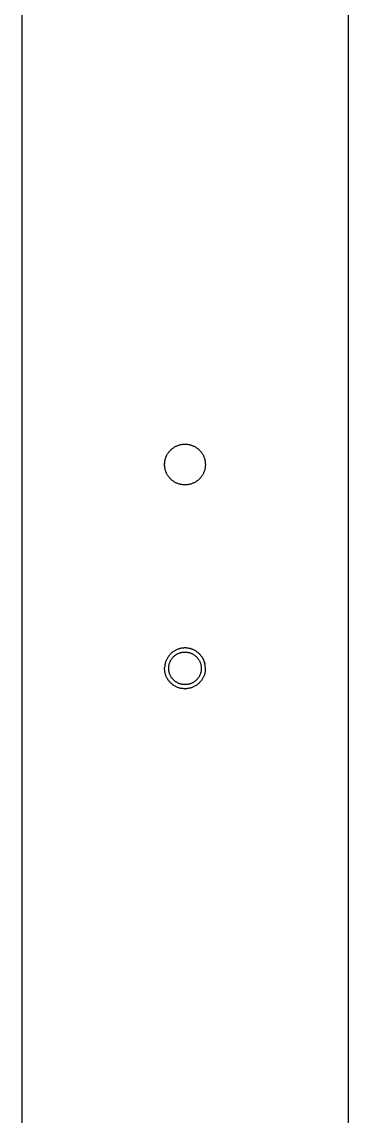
# Model space of a CAD drawing. Header units: millimetres. Extents: x -1656 to 3995, y -637 to 3312.
# Drawn here: x -763.7 to -683.7, y 2088.9 to 2357.3 of the extents above; entities that cross this region are included whole.
import ezdxf

# ---------------------------------------------------------------- set-up
doc = ezdxf.new("R2010")
doc.units = ezdxf.units.MM
doc.header["$MEASUREMENT"] = 0
doc.layers.add('Utwórz2D linie widoczne', color=7, linetype='Continuous', true_color=0x000000)

msp = doc.modelspace()

# ---------------------------------------------------------------- linework, layer by layer
at = {"layer": 'Utwórz2D linie widoczne'}
for p, q in [((-763.73, 2622.74), (-763.73, 1627.74)), ((-683.73, 2622.74), (-683.73, 1627.74)), ((-683.72, 2622.74), (-683.72, 1627.74)), ((-727.58, 2251.92), (-727.47, 2252.05)), ((-727.58, 2251.92), (-727.47, 2252.05)), ((-727.47, 2252.05), (-727.35, 2252.18)), ((-727.47, 2252.05), (-727.35, 2252.18)), ((-727.35, 2252.18), (-727.23, 2252.3)), ((-727.35, 2252.18), (-727.23, 2252.3)), ((-727.23, 2252.3), (-727.1, 2252.42)), ((-727.23, 2252.3), (-727.11, 2252.42)), ((-727.11, 2252.42), (-726.98, 2252.54)), ((-727.1, 2252.42), (-726.97, 2252.54)), ((-726.98, 2252.54), (-726.85, 2252.65)), ((-726.97, 2252.54), (-726.84, 2252.65)), ((-726.85, 2252.65), (-726.71, 2252.75)), ((-726.84, 2252.65), (-726.7, 2252.75)), ((-726.71, 2252.75), (-726.57, 2252.85)), ((-726.7, 2252.75), (-726.56, 2252.85)), ((-726.57, 2252.85), (-726.42, 2252.95)), ((-726.56, 2252.85), (-726.42, 2252.95)), ((-726.42, 2252.95), (-726.27, 2253.04)), ((-726.42, 2252.95), (-726.28, 2253.04)), ((-726.28, 2253.04), (-726.13, 2253.12)), ((-726.27, 2253.04), (-726.12, 2253.12)), ((-726.13, 2253.12), (-725.97, 2253.2)), ((-726.12, 2253.12), (-725.97, 2253.2)), ((-725.97, 2253.2), (-725.81, 2253.28)), ((-725.97, 2253.2), (-725.82, 2253.28)), ((-725.82, 2253.28), (-725.66, 2253.35)), ((-725.81, 2253.28), (-725.66, 2253.35)), ((-725.66, 2253.35), (-725.5, 2253.41)), ((-725.66, 2253.35), (-725.5, 2253.41)), ((-725.5, 2253.41), (-725.33, 2253.47)), ((-725.5, 2253.41), (-725.34, 2253.47)), ((-725.34, 2253.47), (-725.17, 2253.52)), ((-725.17, 2253.52), (-725.01, 2253.57)), ((-725.01, 2253.57), (-724.84, 2253.61)), ((-724.84, 2253.61), (-724.67, 2253.65)), ((-724.67, 2253.65), (-724.5, 2253.68)), ((-724.5, 2253.68), (-724.33, 2253.7)), ((-724.33, 2253.7), (-724.16, 2253.72)), ((-724.16, 2253.72), (-723.99, 2253.73)), ((-723.99, 2253.73), (-723.81, 2253.74)), ((-723.81, 2253.74), (-723.64, 2253.74)), ((-723.64, 2253.74), (-723.47, 2253.73)), ((-723.47, 2253.73), (-723.3, 2253.72)), ((-723.3, 2253.72), (-723.13, 2253.7)), ((-723.13, 2253.7), (-722.95, 2253.68)), ((-722.95, 2253.68), (-722.78, 2253.65)), ((-722.78, 2253.65), (-722.62, 2253.61)), ((-722.62, 2253.61), (-722.45, 2253.57)), ((-722.45, 2253.57), (-722.28, 2253.52)), ((-722.28, 2253.52), (-722.12, 2253.47)), ((-722.12, 2253.47), (-721.95, 2253.41)), ((-721.95, 2253.41), (-721.79, 2253.35)), ((-721.79, 2253.35), (-721.64, 2253.28)), ((-721.64, 2253.28), (-721.48, 2253.2)), ((-721.48, 2253.2), (-721.33, 2253.12)), ((-721.33, 2253.12), (-721.18, 2253.04)), ((-721.18, 2253.04), (-721.03, 2252.95)), ((-721.03, 2252.95), (-720.89, 2252.85)), ((-720.89, 2252.85), (-720.75, 2252.75)), ((-720.75, 2252.75), (-720.61, 2252.65)), ((-720.61, 2252.65), (-720.48, 2252.54)), ((-720.48, 2252.54), (-720.35, 2252.42)), ((-720.35, 2252.42), (-720.22, 2252.3)), ((-720.22, 2252.3), (-720.1, 2252.18)), ((-720.1, 2252.18), (-719.99, 2252.05)), ((-719.99, 2252.05), (-719.87, 2251.92)), ((-728.7, 2249.25), (-728.68, 2249.43)), ((-728.7, 2249.25), (-728.68, 2249.43)), ((-728.68, 2249.43), (-728.65, 2249.6)), ((-728.68, 2249.43), (-728.65, 2249.6)), ((-728.65, 2249.6), (-728.62, 2249.77)), ((-728.65, 2249.6), (-728.62, 2249.77)), ((-728.62, 2249.77), (-728.58, 2249.93)), ((-728.62, 2249.77), (-728.58, 2249.93)), ((-728.58, 2249.93), (-728.54, 2250.1)), ((-728.58, 2249.93), (-728.54, 2250.1)), ((-728.54, 2250.1), (-728.49, 2250.27)), ((-728.54, 2250.1), (-728.49, 2250.27)), ((-728.49, 2250.27), (-728.43, 2250.43)), ((-728.49, 2250.27), (-728.43, 2250.43)), ((-728.43, 2250.43), (-728.37, 2250.59)), ((-728.43, 2250.43), (-728.37, 2250.59)), ((-728.37, 2250.59), (-728.3, 2250.75)), ((-728.37, 2250.59), (-728.31, 2250.75)), ((-728.31, 2250.75), (-728.23, 2250.91)), ((-728.3, 2250.75), (-728.23, 2250.91)), ((-728.23, 2250.91), (-728.15, 2251.06)), ((-728.23, 2250.91), (-728.16, 2251.06)), ((-728.16, 2251.06), (-728.07, 2251.21)), ((-728.15, 2251.06), (-728.07, 2251.21)), ((-728.07, 2251.21), (-727.98, 2251.36)), ((-728.07, 2251.21), (-727.98, 2251.36)), ((-727.98, 2251.36), (-727.89, 2251.51)), ((-727.98, 2251.36), (-727.89, 2251.51)), ((-727.89, 2251.51), (-727.79, 2251.65)), ((-727.89, 2251.51), (-727.79, 2251.65)), ((-727.79, 2251.65), (-727.69, 2251.79)), ((-727.79, 2251.65), (-727.69, 2251.79)), ((-727.69, 2251.79), (-727.58, 2251.92)), ((-727.69, 2251.79), (-727.58, 2251.92)), ((-719.87, 2251.92), (-719.77, 2251.79)), ((-719.77, 2251.79), (-719.66, 2251.65)), ((-719.66, 2251.65), (-719.56, 2251.51)), ((-719.56, 2251.51), (-719.47, 2251.36)), ((-719.47, 2251.36), (-719.38, 2251.21)), ((-719.38, 2251.21), (-719.3, 2251.06)), ((-719.3, 2251.06), (-719.22, 2250.91)), ((-719.22, 2250.91), (-719.15, 2250.75)), ((-719.15, 2250.75), (-719.08, 2250.59)), ((-719.08, 2250.59), (-719.02, 2250.43)), ((-719.02, 2250.43), (-718.97, 2250.27)), ((-718.97, 2250.27), (-718.92, 2250.1)), ((-718.92, 2250.1), (-718.87, 2249.93)), ((-718.87, 2249.93), (-718.83, 2249.77)), ((-718.83, 2249.77), (-718.8, 2249.6)), ((-718.8, 2249.6), (-718.78, 2249.43)), ((-718.78, 2249.43), (-718.75, 2249.25)), ((-728.73, 2248.91), (-728.72, 2249.08)), ((-728.73, 2248.74), (-728.73, 2248.91)), ((-728.73, 2248.56), (-728.73, 2248.74)), ((-728.72, 2248.39), (-728.73, 2248.56)), ((-728.72, 2249.08), (-728.7, 2249.25)), ((-728.72, 2248.91), (-728.71, 2249.08)), ((-728.72, 2248.74), (-728.72, 2248.91)), ((-728.72, 2248.56), (-728.72, 2248.74)), ((-728.71, 2248.39), (-728.72, 2248.56)), ((-728.7, 2248.22), (-728.72, 2248.39)), ((-728.71, 2249.08), (-728.7, 2249.25)), ((-728.7, 2248.22), (-728.71, 2248.39)), ((-728.68, 2248.05), (-728.7, 2248.22)), ((-728.68, 2248.05), (-728.7, 2248.22)), ((-728.65, 2247.88), (-728.68, 2248.05)), ((-728.65, 2247.88), (-728.68, 2248.05)), ((-728.62, 2247.71), (-728.65, 2247.88)), ((-728.62, 2247.71), (-728.65, 2247.88)), ((-728.58, 2247.54), (-728.62, 2247.71)), ((-728.58, 2247.54), (-728.62, 2247.71)), ((-728.54, 2247.37), (-728.58, 2247.54)), ((-728.54, 2247.37), (-728.58, 2247.54)), ((-728.49, 2247.21), (-728.54, 2247.37)), ((-728.49, 2247.21), (-728.54, 2247.37)), ((-728.43, 2247.04), (-728.49, 2247.21)), ((-728.43, 2247.04), (-728.49, 2247.21)), ((-728.37, 2246.88), (-728.43, 2247.04)), ((-728.37, 2246.88), (-728.43, 2247.04)), ((-728.31, 2246.72), (-728.37, 2246.88)), ((-728.3, 2246.72), (-728.37, 2246.88)), ((-728.23, 2246.57), (-728.31, 2246.72)), ((-728.23, 2246.57), (-728.3, 2246.72)), ((-719.15, 2246.72), (-719.22, 2246.57)), ((-719.08, 2246.88), (-719.15, 2246.72)), ((-719.02, 2247.04), (-719.08, 2246.88)), ((-718.97, 2247.21), (-719.02, 2247.04)), ((-718.92, 2247.37), (-718.97, 2247.21)), ((-718.87, 2247.54), (-718.92, 2247.37)), ((-718.83, 2247.71), (-718.87, 2247.54)), ((-718.8, 2247.88), (-718.83, 2247.71)), ((-718.78, 2248.05), (-718.8, 2247.88)), ((-718.75, 2248.22), (-718.78, 2248.05)), ((-718.75, 2249.25), (-718.74, 2249.08)), ((-718.74, 2248.39), (-718.75, 2248.22)), ((-718.74, 2249.08), (-718.73, 2248.91)), ((-718.73, 2248.56), (-718.74, 2248.39)), ((-718.73, 2248.91), (-718.73, 2248.74)), ((-718.73, 2248.74), (-718.73, 2248.56)), ((-728.16, 2246.41), (-728.23, 2246.57)), ((-728.15, 2246.41), (-728.23, 2246.57)), ((-728.07, 2246.26), (-728.16, 2246.41)), ((-728.07, 2246.26), (-728.15, 2246.41)), ((-727.98, 2246.11), (-728.07, 2246.26)), ((-727.98, 2246.11), (-728.07, 2246.26)), ((-727.89, 2245.97), (-727.98, 2246.11)), ((-727.89, 2245.97), (-727.98, 2246.11)), ((-727.79, 2245.83), (-727.89, 2245.97)), ((-727.79, 2245.83), (-727.89, 2245.97)), ((-727.69, 2245.69), (-727.79, 2245.83)), ((-727.69, 2245.69), (-727.79, 2245.83)), ((-727.58, 2245.55), (-727.69, 2245.69)), ((-727.58, 2245.55), (-727.69, 2245.69)), ((-727.47, 2245.42), (-727.58, 2245.55)), ((-727.47, 2245.42), (-727.58, 2245.55)), ((-727.35, 2245.29), (-727.47, 2245.42)), ((-727.35, 2245.29), (-727.47, 2245.42)), ((-727.23, 2245.17), (-727.35, 2245.29)), ((-727.23, 2245.17), (-727.35, 2245.29)), ((-727.11, 2245.05), (-727.23, 2245.17)), ((-727.11, 2245.05), (-727.23, 2245.17)), ((-726.98, 2244.94), (-727.11, 2245.05)), ((-726.98, 2244.94), (-727.11, 2245.05)), ((-726.85, 2244.83), (-726.98, 2244.94)), ((-726.84, 2244.83), (-726.98, 2244.94)), ((-726.71, 2244.72), (-726.85, 2244.83)), ((-726.71, 2244.72), (-726.84, 2244.83)), ((-726.57, 2244.62), (-726.71, 2244.72)), ((-726.57, 2244.62), (-726.71, 2244.72)), ((-726.42, 2244.53), (-726.57, 2244.62)), ((-726.42, 2244.53), (-726.57, 2244.62)), ((-726.28, 2244.44), (-726.42, 2244.53)), ((-726.28, 2244.44), (-726.42, 2244.53)), ((-726.13, 2244.35), (-726.28, 2244.44)), ((-726.13, 2244.35), (-726.28, 2244.44)), ((-725.97, 2244.27), (-726.13, 2244.35)), ((-725.97, 2244.27), (-726.13, 2244.35)), ((-725.82, 2244.2), (-725.97, 2244.27)), ((-725.82, 2244.2), (-725.97, 2244.27)), ((-725.66, 2244.13), (-725.82, 2244.2)), ((-725.66, 2244.13), (-725.82, 2244.2)), ((-725.5, 2244.06), (-725.66, 2244.13)), ((-725.5, 2244.06), (-725.66, 2244.13)), ((-725.34, 2244), (-725.5, 2244.06)), ((-725.34, 2244), (-725.5, 2244.06)), ((-725.17, 2243.95), (-725.34, 2244)), ((-722.12, 2244), (-722.28, 2243.95)), ((-721.95, 2244.06), (-722.12, 2244)), ((-721.79, 2244.13), (-721.95, 2244.06)), ((-721.64, 2244.2), (-721.79, 2244.13)), ((-721.48, 2244.27), (-721.64, 2244.2)), ((-721.33, 2244.35), (-721.48, 2244.27)), ((-721.18, 2244.44), (-721.33, 2244.35)), ((-721.03, 2244.53), (-721.18, 2244.44)), ((-720.89, 2244.62), (-721.03, 2244.53)), ((-720.75, 2244.72), (-720.89, 2244.62)), ((-720.61, 2244.83), (-720.75, 2244.72)), ((-720.48, 2244.94), (-720.61, 2244.83)), ((-720.35, 2245.05), (-720.48, 2244.94)), ((-720.22, 2245.17), (-720.35, 2245.05)), ((-720.1, 2245.29), (-720.22, 2245.17)), ((-719.99, 2245.42), (-720.1, 2245.29)), ((-719.87, 2245.55), (-719.99, 2245.42)), ((-719.77, 2245.69), (-719.87, 2245.55)), ((-719.66, 2245.83), (-719.77, 2245.69)), ((-719.56, 2245.97), (-719.66, 2245.83)), ((-719.47, 2246.11), (-719.56, 2245.97)), ((-719.38, 2246.26), (-719.47, 2246.11)), ((-719.3, 2246.41), (-719.38, 2246.26)), ((-719.22, 2246.57), (-719.3, 2246.41)), ((-725.01, 2243.9), (-725.17, 2243.95)), ((-724.84, 2243.86), (-725.01, 2243.9)), ((-724.67, 2243.83), (-724.84, 2243.86)), ((-724.5, 2243.8), (-724.67, 2243.83)), ((-724.33, 2243.77), (-724.5, 2243.8)), ((-724.16, 2243.76), (-724.33, 2243.77)), ((-723.99, 2243.74), (-724.16, 2243.76)), ((-723.81, 2243.74), (-723.99, 2243.74)), ((-723.64, 2243.74), (-723.81, 2243.74)), ((-723.47, 2243.74), (-723.64, 2243.74)), ((-723.3, 2243.76), (-723.47, 2243.74)), ((-723.13, 2243.77), (-723.3, 2243.76)), ((-722.95, 2243.8), (-723.13, 2243.77)), ((-722.78, 2243.83), (-722.95, 2243.8)), ((-722.62, 2243.86), (-722.78, 2243.83)), ((-722.45, 2243.9), (-722.62, 2243.86)), ((-722.28, 2243.95), (-722.45, 2243.9)), ((-724.12, 2203.72), (-724.29, 2203.71)), ((-723.94, 2203.73), (-724.12, 2203.72)), ((-723.77, 2203.74), (-723.94, 2203.73)), ((-723.6, 2203.74), (-723.77, 2203.74)), ((-723.43, 2203.73), (-723.6, 2203.74)), ((-723.26, 2203.71), (-723.43, 2203.73)), ((-728.14, 2201.1), (-728.21, 2200.94)), ((-728.05, 2201.25), (-728.14, 2201.1)), ((-727.96, 2201.4), (-728.05, 2201.25)), ((-727.87, 2201.54), (-727.96, 2201.4)), ((-727.77, 2201.68), (-727.87, 2201.54)), ((-727.66, 2201.82), (-727.77, 2201.68)), ((-727.56, 2201.95), (-727.66, 2201.82)), ((-727.44, 2202.08), (-727.56, 2201.95)), ((-727.33, 2202.21), (-727.44, 2202.08)), ((-727.2, 2202.33), (-727.33, 2202.21)), ((-727.08, 2202.45), (-727.2, 2202.33)), ((-726.95, 2202.56), (-727.08, 2202.45)), ((-727.04, 2200.98), (-726.96, 2201.09)), ((-726.96, 2201.09), (-726.88, 2201.2)), ((-726.81, 2202.67), (-726.95, 2202.56)), ((-726.88, 2201.2), (-726.79, 2201.31)), ((-726.67, 2202.78), (-726.81, 2202.67)), ((-726.79, 2201.31), (-726.7, 2201.41)), ((-726.7, 2201.41), (-726.61, 2201.52)), ((-726.53, 2202.88), (-726.67, 2202.78)), ((-726.61, 2201.52), (-726.51, 2201.61)), ((-726.39, 2202.97), (-726.53, 2202.88)), ((-726.51, 2201.61), (-726.41, 2201.71)), ((-726.41, 2201.71), (-726.3, 2201.8)), ((-726.24, 2203.06), (-726.39, 2202.97)), ((-726.3, 2201.8), (-726.2, 2201.89)), ((-726.09, 2203.14), (-726.24, 2203.06)), ((-726.2, 2201.89), (-726.09, 2201.97)), ((-725.94, 2203.22), (-726.09, 2203.14)), ((-726.09, 2201.97), (-725.97, 2202.05)), ((-725.97, 2202.05), (-725.86, 2202.12)), ((-725.78, 2203.3), (-725.94, 2203.22)), ((-725.86, 2202.12), (-725.74, 2202.19)), ((-725.62, 2203.36), (-725.78, 2203.3)), ((-725.74, 2202.19), (-725.62, 2202.26)), ((-725.46, 2203.43), (-725.62, 2203.36)), ((-725.62, 2202.26), (-725.5, 2202.33)), ((-725.5, 2202.33), (-725.37, 2202.38)), ((-725.3, 2203.48), (-725.46, 2203.43)), ((-725.37, 2202.38), (-725.24, 2202.44)), ((-725.13, 2203.54), (-725.3, 2203.48)), ((-725.24, 2202.44), (-725.12, 2202.49)), ((-724.97, 2203.58), (-725.13, 2203.54)), ((-725.12, 2202.49), (-724.98, 2202.53)), ((-725.01, 2203.57), (-725.1, 2203.54)), ((-724.9, 2203.6), (-724.99, 2203.58)), ((-724.98, 2202.53), (-724.85, 2202.58)), ((-724.8, 2203.62), (-724.97, 2203.58)), ((-724.78, 2203.63), (-724.87, 2203.6)), ((-724.85, 2202.58), (-724.72, 2202.61)), ((-724.63, 2203.65), (-724.8, 2203.62)), ((-724.72, 2202.61), (-724.59, 2202.64)), ((-724.46, 2203.68), (-724.63, 2203.65)), ((-724.59, 2202.64), (-724.45, 2202.67)), ((-724.29, 2203.71), (-724.46, 2203.68)), ((-724.45, 2202.67), (-724.31, 2202.69)), ((-724.31, 2202.69), (-724.18, 2202.71)), ((-724.18, 2202.71), (-724.04, 2202.72)), ((-724.04, 2202.72), (-723.9, 2202.73)), ((-723.9, 2202.73), (-723.76, 2202.74)), ((-723.76, 2202.74), (-723.63, 2202.74)), ((-723.63, 2202.74), (-723.49, 2202.73)), ((-723.49, 2202.73), (-723.35, 2202.72)), ((-723.35, 2202.72), (-723.21, 2202.7)), ((-723.08, 2203.69), (-723.26, 2203.71)), ((-723.21, 2202.7), (-723.08, 2202.68)), ((-722.91, 2203.67), (-723.08, 2203.69)), ((-723.08, 2202.68), (-722.94, 2202.66)), ((-722.94, 2202.66), (-722.81, 2202.63)), ((-722.74, 2203.64), (-722.91, 2203.67)), ((-722.81, 2202.63), (-722.67, 2202.59)), ((-722.57, 2203.6), (-722.74, 2203.64)), ((-722.67, 2202.59), (-722.54, 2202.56)), ((-722.49, 2203.58), (-722.59, 2203.6)), ((-722.41, 2203.56), (-722.57, 2203.6)), ((-722.54, 2202.56), (-722.41, 2202.51)), ((-722.24, 2203.51), (-722.41, 2203.56)), ((-722.41, 2202.51), (-722.28, 2202.46)), ((-722.28, 2202.46), (-722.15, 2202.41)), ((-722.08, 2203.46), (-722.24, 2203.51)), ((-722.15, 2202.41), (-722.02, 2202.36)), ((-721.92, 2203.4), (-722.08, 2203.46)), ((-722.02, 2202.36), (-721.9, 2202.29)), ((-721.76, 2203.33), (-721.92, 2203.4)), ((-721.9, 2202.29), (-721.78, 2202.23)), ((-721.78, 2202.23), (-721.66, 2202.16)), ((-721.6, 2203.26), (-721.76, 2203.33)), ((-721.66, 2202.16), (-721.54, 2202.09)), ((-721.44, 2203.18), (-721.6, 2203.26)), ((-721.54, 2202.09), (-721.43, 2202.01)), ((-721.29, 2203.1), (-721.44, 2203.18)), ((-721.43, 2202.01), (-721.32, 2201.93)), ((-721.32, 2201.93), (-721.21, 2201.84)), ((-721.14, 2203.02), (-721.29, 2203.1)), ((-721.21, 2201.84), (-721.1, 2201.75)), ((-721, 2202.92), (-721.14, 2203.02)), ((-721.1, 2201.75), (-721, 2201.66)), ((-720.85, 2202.83), (-721, 2202.92)), ((-721, 2201.66), (-720.9, 2201.57)), ((-720.9, 2201.57), (-720.8, 2201.47)), ((-720.71, 2202.73), (-720.85, 2202.83)), ((-720.8, 2201.47), (-720.71, 2201.36)), ((-720.58, 2202.62), (-720.71, 2202.73)), ((-720.71, 2201.36), (-720.62, 2201.26)), ((-720.62, 2201.26), (-720.54, 2201.15)), ((-720.45, 2202.51), (-720.58, 2202.62)), ((-720.54, 2201.15), (-720.46, 2201.04)), ((-720.46, 2201.04), (-720.38, 2200.92)), ((-720.32, 2202.39), (-720.45, 2202.51)), ((-720.19, 2202.27), (-720.32, 2202.39)), ((-720.07, 2202.15), (-720.19, 2202.27)), ((-719.96, 2202.02), (-720.07, 2202.15)), ((-719.85, 2201.89), (-719.96, 2202.02)), ((-719.74, 2201.75), (-719.85, 2201.89)), ((-719.64, 2201.61), (-719.74, 2201.75)), ((-719.54, 2201.47), (-719.64, 2201.61)), ((-719.64, 2201.61), (-719.54, 2201.48)), ((-719.54, 2201.48), (-719.46, 2201.33)), ((-719.45, 2201.32), (-719.54, 2201.47)), ((-719.46, 2201.33), (-719.37, 2201.19)), ((-719.36, 2201.17), (-719.45, 2201.32)), ((-719.37, 2201.19), (-719.29, 2201.04)), ((-719.28, 2201.02), (-719.36, 2201.17)), ((-719.29, 2201.04), (-719.22, 2200.89)), ((-728.73, 2198.78), (-728.72, 2198.95)), ((-728.73, 2198.61), (-728.73, 2198.78)), ((-728.72, 2198.43), (-728.73, 2198.61)), ((-728.71, 2199.12), (-728.72, 2198.95)), ((-728.71, 2198.26), (-728.72, 2198.43)), ((-728.7, 2199.3), (-728.71, 2199.12)), ((-728.68, 2199.47), (-728.7, 2199.3)), ((-728.65, 2199.64), (-728.68, 2199.47)), ((-728.61, 2199.81), (-728.65, 2199.64)), ((-728.57, 2199.97), (-728.61, 2199.81)), ((-728.53, 2200.14), (-728.57, 2199.97)), ((-728.48, 2200.31), (-728.53, 2200.14)), ((-728.42, 2200.47), (-728.48, 2200.31)), ((-728.36, 2200.63), (-728.42, 2200.47)), ((-728.29, 2200.79), (-728.36, 2200.63)), ((-728.21, 2200.94), (-728.29, 2200.79)), ((-727.73, 2198.77), (-727.72, 2198.91)), ((-727.73, 2198.63), (-727.73, 2198.77)), ((-727.72, 2198.49), (-727.73, 2198.63)), ((-727.72, 2199.05), (-727.7, 2199.18)), ((-727.72, 2198.91), (-727.72, 2199.05)), ((-727.71, 2198.36), (-727.72, 2198.49)), ((-727.7, 2198.22), (-727.71, 2198.36)), ((-727.7, 2199.18), (-727.69, 2199.32)), ((-727.69, 2199.32), (-727.66, 2199.46)), ((-727.66, 2199.46), (-727.64, 2199.59)), ((-727.64, 2199.59), (-727.6, 2199.73)), ((-727.6, 2199.73), (-727.57, 2199.86)), ((-727.57, 2199.86), (-727.53, 2199.99)), ((-727.53, 2199.99), (-727.48, 2200.12)), ((-727.48, 2200.12), (-727.43, 2200.25)), ((-727.43, 2200.25), (-727.38, 2200.38)), ((-727.38, 2200.38), (-727.32, 2200.5)), ((-727.32, 2200.5), (-727.25, 2200.63)), ((-727.25, 2200.63), (-727.19, 2200.75)), ((-727.19, 2200.75), (-727.12, 2200.86)), ((-727.12, 2200.86), (-727.04, 2200.98)), ((-720.38, 2200.92), (-720.31, 2200.81)), ((-720.31, 2200.81), (-720.24, 2200.69)), ((-720.24, 2200.69), (-720.17, 2200.57)), ((-720.17, 2200.57), (-720.11, 2200.44)), ((-720.11, 2200.44), (-720.05, 2200.32)), ((-720.05, 2200.32), (-720, 2200.19)), ((-720, 2200.19), (-719.95, 2200.06)), ((-719.95, 2200.06), (-719.91, 2199.93)), ((-719.91, 2199.93), (-719.87, 2199.79)), ((-719.87, 2199.79), (-719.84, 2199.66)), ((-719.84, 2199.66), (-719.81, 2199.53)), ((-719.81, 2199.53), (-719.78, 2199.39)), ((-719.78, 2199.39), (-719.76, 2199.25)), ((-719.76, 2199.25), (-719.75, 2199.12)), ((-719.75, 2199.12), (-719.74, 2198.98)), ((-719.74, 2198.43), (-719.75, 2198.29)), ((-719.74, 2198.98), (-719.73, 2198.84)), ((-719.73, 2198.56), (-719.74, 2198.43)), ((-719.73, 2198.84), (-719.73, 2198.7)), ((-719.73, 2198.7), (-719.73, 2198.56)), ((-719.21, 2200.87), (-719.28, 2201.02)), ((-719.22, 2200.89), (-719.15, 2200.74)), ((-719.13, 2200.71), (-719.21, 2200.87)), ((-719.15, 2200.74), (-719.08, 2200.59)), ((-719.07, 2200.55), (-719.13, 2200.71)), ((-719.08, 2200.59), (-719.02, 2200.43)), ((-719.01, 2200.39), (-719.07, 2200.55)), ((-719.02, 2200.43), (-718.97, 2200.27)), ((-718.96, 2200.22), (-719.01, 2200.39)), ((-718.97, 2200.27), (-718.92, 2200.11)), ((-718.91, 2200.06), (-718.96, 2200.22)), ((-718.92, 2200.11), (-718.88, 2199.95)), ((-718.86, 2199.89), (-718.91, 2200.06)), ((-718.88, 2199.95), (-718.84, 2199.79)), ((-718.83, 2199.72), (-718.86, 2199.89)), ((-718.8, 2199.55), (-718.83, 2199.72)), ((-718.77, 2199.38), (-718.8, 2199.55)), ((-718.75, 2199.21), (-718.77, 2199.38)), ((-718.74, 2198.35), (-718.76, 2198.18)), ((-718.74, 2199.04), (-718.75, 2199.21)), ((-718.73, 2198.87), (-718.74, 2199.04)), ((-718.73, 2198.52), (-718.74, 2198.35)), ((-718.73, 2198.69), (-718.73, 2198.87)), ((-718.73, 2198.52), (-718.73, 2198.69)), ((-728.69, 2198.09), (-728.71, 2198.26)), ((-728.66, 2197.92), (-728.69, 2198.09)), ((-728.63, 2197.75), (-728.66, 2197.92)), ((-728.59, 2197.58), (-728.63, 2197.75)), ((-728.55, 2197.41), (-728.59, 2197.58)), ((-728.5, 2197.25), (-728.55, 2197.41)), ((-728.45, 2197.08), (-728.5, 2197.25)), ((-728.39, 2196.92), (-728.45, 2197.08)), ((-728.32, 2196.76), (-728.39, 2196.92)), ((-728.25, 2196.61), (-728.32, 2196.76)), ((-728.18, 2196.45), (-728.25, 2196.61)), ((-728.09, 2196.3), (-728.18, 2196.45)), ((-728.01, 2196.15), (-728.09, 2196.3)), ((-727.92, 2196), (-728.01, 2196.15)), ((-727.82, 2195.86), (-727.92, 2196)), ((-727.72, 2195.72), (-727.82, 2195.86)), ((-727.61, 2195.59), (-727.72, 2195.72)), ((-727.67, 2198.08), (-727.7, 2198.22)), ((-727.65, 2197.95), (-727.67, 2198.08)), ((-727.62, 2197.81), (-727.65, 2197.95)), ((-727.59, 2197.68), (-727.62, 2197.81)), ((-727.55, 2197.55), (-727.59, 2197.68)), ((-727.5, 2197.42), (-727.55, 2197.55)), ((-727.46, 2197.29), (-727.5, 2197.42)), ((-727.4, 2197.16), (-727.46, 2197.29)), ((-727.35, 2197.03), (-727.4, 2197.16)), ((-727.29, 2196.91), (-727.35, 2197.03)), ((-727.22, 2196.79), (-727.29, 2196.91)), ((-727.15, 2196.67), (-727.22, 2196.79)), ((-727.08, 2196.55), (-727.15, 2196.67)), ((-727, 2196.44), (-727.08, 2196.55)), ((-726.92, 2196.32), (-727, 2196.44)), ((-726.83, 2196.22), (-726.92, 2196.32)), ((-726.75, 2196.11), (-726.83, 2196.22)), ((-726.65, 2196.01), (-726.75, 2196.11)), ((-726.56, 2195.91), (-726.65, 2196.01)), ((-726.46, 2195.81), (-726.56, 2195.91)), ((-726.35, 2195.72), (-726.46, 2195.81)), ((-726.25, 2195.63), (-726.35, 2195.72)), ((-721.15, 2195.68), (-721.26, 2195.59)), ((-721.05, 2195.77), (-721.15, 2195.68)), ((-720.95, 2195.86), (-721.05, 2195.77)), ((-720.85, 2195.96), (-720.95, 2195.86)), ((-720.76, 2196.06), (-720.85, 2195.96)), ((-720.67, 2196.16), (-720.76, 2196.06)), ((-720.58, 2196.27), (-720.67, 2196.16)), ((-720.5, 2196.38), (-720.58, 2196.27)), ((-720.42, 2196.49), (-720.5, 2196.38)), ((-720.34, 2196.61), (-720.42, 2196.49)), ((-720.27, 2196.73), (-720.34, 2196.61)), ((-720.2, 2196.85), (-720.27, 2196.73)), ((-720.14, 2196.97), (-720.2, 2196.85)), ((-720.08, 2197.1), (-720.14, 2196.97)), ((-720.03, 2197.22), (-720.08, 2197.1)), ((-719.98, 2197.35), (-720.03, 2197.22)), ((-719.93, 2197.48), (-719.98, 2197.35)), ((-719.89, 2197.61), (-719.93, 2197.48)), ((-719.85, 2197.75), (-719.89, 2197.61)), ((-719.82, 2197.88), (-719.85, 2197.75)), ((-719.79, 2198.02), (-719.82, 2197.88)), ((-719.77, 2198.15), (-719.79, 2198.02)), ((-719.69, 2195.79), (-719.79, 2195.65)), ((-719.75, 2198.29), (-719.77, 2198.15)), ((-719.59, 2195.93), (-719.69, 2195.79)), ((-719.49, 2196.08), (-719.59, 2195.93)), ((-719.41, 2196.22), (-719.49, 2196.08)), ((-719.32, 2196.38), (-719.41, 2196.22)), ((-719.24, 2196.53), (-719.32, 2196.38)), ((-719.17, 2196.69), (-719.24, 2196.53)), ((-719.1, 2196.84), (-719.17, 2196.69)), ((-719.04, 2197), (-719.1, 2196.84)), ((-718.98, 2197.17), (-719.04, 2197)), ((-718.93, 2197.33), (-718.98, 2197.17)), ((-718.88, 2197.5), (-718.93, 2197.33)), ((-718.84, 2197.67), (-718.88, 2197.5)), ((-718.81, 2197.84), (-718.84, 2197.67)), ((-718.78, 2198.01), (-718.81, 2197.84)), ((-718.76, 2198.18), (-718.78, 2198.01)), ((-727.5, 2195.45), (-727.61, 2195.59)), ((-727.38, 2195.33), (-727.5, 2195.45)), ((-727.26, 2195.2), (-727.38, 2195.33)), ((-727.14, 2195.08), (-727.26, 2195.2)), ((-727.01, 2194.97), (-727.14, 2195.08)), ((-726.88, 2194.85), (-727.01, 2194.97)), ((-726.74, 2194.75), (-726.88, 2194.85)), ((-726.6, 2194.65), (-726.74, 2194.75)), ((-726.46, 2194.55), (-726.6, 2194.65)), ((-726.31, 2194.46), (-726.46, 2194.55)), ((-726.17, 2194.37), (-726.31, 2194.46)), ((-726.14, 2195.55), (-726.25, 2195.63)), ((-726.01, 2194.29), (-726.17, 2194.37)), ((-726.03, 2195.46), (-726.14, 2195.55)), ((-725.91, 2195.39), (-726.03, 2195.46)), ((-725.86, 2194.21), (-726.01, 2194.29)), ((-725.8, 2195.31), (-725.91, 2195.39)), ((-725.7, 2194.14), (-725.86, 2194.21)), ((-725.68, 2195.24), (-725.8, 2195.31)), ((-725.54, 2194.08), (-725.7, 2194.14)), ((-725.56, 2195.18), (-725.68, 2195.24)), ((-725.43, 2195.12), (-725.56, 2195.18)), ((-725.38, 2194.02), (-725.54, 2194.08)), ((-725.31, 2195.06), (-725.43, 2195.12)), ((-725.22, 2193.96), (-725.38, 2194.02)), ((-725.18, 2195.01), (-725.31, 2195.06)), ((-725.05, 2193.91), (-725.22, 2193.96)), ((-725.05, 2194.96), (-725.18, 2195.01)), ((-724.92, 2194.92), (-725.05, 2194.96)), ((-724.88, 2193.87), (-725.05, 2193.91)), ((-724.99, 2193.9), (-724.96, 2193.89)), ((-724.79, 2194.88), (-724.92, 2194.92)), ((-724.71, 2193.83), (-724.88, 2193.87)), ((-724.87, 2193.87), (-724.85, 2193.86)), ((-724.65, 2194.84), (-724.79, 2194.88)), ((-724.54, 2193.8), (-724.71, 2193.83)), ((-724.52, 2194.82), (-724.65, 2194.84)), ((-724.37, 2193.78), (-724.54, 2193.8)), ((-724.38, 2194.79), (-724.52, 2194.82)), ((-724.24, 2194.77), (-724.38, 2194.79)), ((-724.2, 2193.76), (-724.37, 2193.78)), ((-724.11, 2194.75), (-724.24, 2194.77)), ((-724.03, 2193.75), (-724.2, 2193.76)), ((-723.97, 2194.74), (-724.11, 2194.75)), ((-723.86, 2193.74), (-724.03, 2193.75)), ((-723.83, 2194.74), (-723.97, 2194.74)), ((-723.69, 2193.74), (-723.86, 2193.74)), ((-723.69, 2194.74), (-723.83, 2194.74)), ((-723.72, 2193.74), (-723.61, 2193.74)), ((-723.56, 2194.74), (-723.69, 2194.74)), ((-723.51, 2193.74), (-723.69, 2193.74)), ((-723.42, 2194.75), (-723.56, 2194.74)), ((-723.34, 2193.75), (-723.51, 2193.74)), ((-723.28, 2194.76), (-723.42, 2194.75)), ((-723.17, 2193.77), (-723.34, 2193.75)), ((-723.14, 2194.78), (-723.28, 2194.76)), ((-723, 2193.79), (-723.17, 2193.77)), ((-723.01, 2194.8), (-723.14, 2194.78)), ((-722.87, 2194.83), (-723.01, 2194.8)), ((-722.83, 2193.82), (-723, 2193.79)), ((-722.74, 2194.86), (-722.87, 2194.83)), ((-722.66, 2193.85), (-722.83, 2193.82)), ((-722.6, 2194.9), (-722.74, 2194.86)), ((-722.49, 2193.89), (-722.66, 2193.85)), ((-722.47, 2194.94), (-722.6, 2194.9)), ((-722.56, 2193.87), (-722.59, 2193.87)), ((-722.32, 2193.94), (-722.49, 2193.89)), ((-722.34, 2194.98), (-722.47, 2194.94)), ((-722.44, 2193.9), (-722.47, 2193.9)), ((-722.21, 2195.03), (-722.34, 2194.98)), ((-722.16, 2193.99), (-722.32, 2193.94)), ((-722.09, 2195.09), (-722.21, 2195.03)), ((-722, 2194.05), (-722.16, 2193.99)), ((-721.96, 2195.15), (-722.09, 2195.09)), ((-721.83, 2194.11), (-722, 2194.05)), ((-721.84, 2195.21), (-721.96, 2195.15)), ((-721.72, 2195.28), (-721.84, 2195.21)), ((-721.68, 2194.18), (-721.83, 2194.11)), ((-721.6, 2195.35), (-721.72, 2195.28)), ((-721.52, 2194.25), (-721.68, 2194.18)), ((-721.48, 2195.43), (-721.6, 2195.35)), ((-721.37, 2194.33), (-721.52, 2194.25)), ((-721.37, 2195.5), (-721.48, 2195.43)), ((-721.26, 2195.59), (-721.37, 2195.5)), ((-721.22, 2194.41), (-721.37, 2194.33)), ((-721.07, 2194.5), (-721.22, 2194.41)), ((-720.92, 2194.6), (-721.07, 2194.5)), ((-720.78, 2194.7), (-720.92, 2194.6)), ((-720.64, 2194.8), (-720.78, 2194.7)), ((-720.51, 2194.91), (-720.64, 2194.8)), ((-720.38, 2195.02), (-720.51, 2194.91)), ((-720.25, 2195.14), (-720.38, 2195.02)), ((-720.13, 2195.26), (-720.25, 2195.14)), ((-720.01, 2195.39), (-720.13, 2195.26)), ((-719.9, 2195.52), (-720.01, 2195.39)), ((-719.79, 2195.65), (-719.9, 2195.52))]:
    msp.add_line(p, q, dxfattribs=at)

doc.saveas('drawing.dxf')
